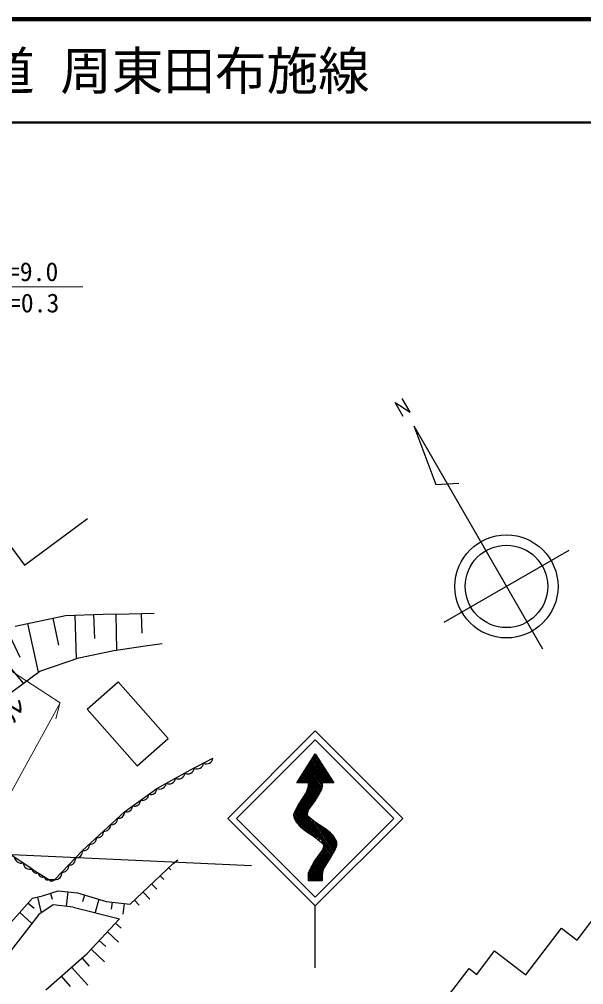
# Model space of a CAD drawing. Units: millimetres, scale not verified. Extents: x 40000 to 680000, y 20000 to 380000.
# Drawn here: x 235256 to 289999, y 286324 to 380000 of the extents above; entities that cross this region are included whole.
import ezdxf
from ezdxf.enums import TextEntityAlignment as Align

# ---------------------------------------------------------------- set-up
doc = ezdxf.new("R2010")
doc.units = ezdxf.units.MM
doc.header["$LTSCALE"] = 1000
for name, color, linetype, lineweight in [('M-BGD', 7, 'Continuous', 25), ('M-BMK-SRVR', 3, 'Continuous', 25), ('M-STR-HTXT', 7, 'Continuous', 13), ('M-STR-STRC', 7, 'Continuous', 25), ('M-TTL', 2, 'Continuous', 140), ('M-TTL-LINE', 7, 'Continuous', 50)]:
    doc.layers.add(name, color=color, linetype=linetype, lineweight=lineweight)
doc.layers.add('M-TTL-TXT', color=7, linetype='Continuous')
doc.styles.add('ＭＳ ゴシック', font='')
doc.styles.get('ＭＳ ゴシック').set_extended_font_data('MS Gothic')

msp = doc.modelspace()

# ---------------------------------------------------------------- linework, layer by layer
at = {"layer": 'M-BGD'}
for p, q in [((232844, 330973), (235768, 327037)), ((235768, 327037), (241864, 331566)), ((239730, 322156), (243377, 322265)), ((243377, 322265), (245899, 322307)), ((244613, 322291), (244687, 318800)), ((245899, 322307), (248322, 322370)), ((247086, 322344), (247126, 320433)), ((234842, 321113), (239730, 322156)), ((236064, 321374), (237075, 316636)), ((238508, 321895), (239070, 319263)), ((240642, 322183), (240768, 317957)), ((242465, 322238), (242534, 319919)), ((233971, 320918), (235301, 318092)), ((247457, 319199), (249107, 319444)), ((232402, 319399), (235638, 315580)), ((241032, 318047), (244410, 318760)), ((244410, 318760), (247457, 319199)), ((237240, 316759), (241032, 318047)), ((233749, 314161), (237240, 316759)), ((241851, 313054), (244854, 315697)), ((244854, 315697), (249683, 310212)), ((241851, 313054), (246681, 307569)), ((246681, 307569), (249683, 310212)), ((251869, 307180), (254038, 308295)), ((248601, 305367), (251869, 307180)), ((245456, 303112), (248601, 305367)), ((241372, 299339), (245456, 303112)), ((236494, 297547), (234546, 298848)), ((238704, 296539), (241372, 299339)), ((246012, 294137), (250166, 298071)), ((250166, 298071), (250638, 298455)), ((236494, 297547), (237683, 296793)), ((249751, 297678), (249938, 297480)), ((237683, 296793), (238125, 296519)), ((238125, 296519), (238704, 296539)), ((248089, 296104), (248580, 295586)), ((248920, 296891), (249259, 296533)), ((237498, 294931), (239034, 295429)), ((238266, 295180), (238445, 294627)), ((239034, 295429), (240893, 295222)), ((239963, 295326), (239809, 293938)), ((240893, 295222), (243674, 294412)), ((247258, 295317), (247900, 294639)), ((231550, 289148), (236545, 294713)), ((236129, 294249), (236697, 293739)), ((236545, 294713), (237498, 294931)), ((237021, 294822), (237370, 293300)), ((241588, 295020), (241393, 294350)), ((242979, 294615), (242603, 293324)), ((243674, 294412), (246012, 294137)), ((244259, 294343), (244176, 293644)), ((245428, 294206), (245304, 293158)), ((246428, 294530), (246878, 294054)), ((235296, 293322), (236462, 292275)), ((238537, 294084), (237134, 293141)), ((240490, 293859), (238537, 294084)), ((240490, 293859), (244987, 292719)), ((237134, 293141), (233055, 287884)), ((244987, 292719), (241830, 289363)), ((244592, 292299), (245122, 291802)), ((289362, 290660), (291084, 292919)), ((243803, 291461), (244888, 290440)), ((284380, 287290), (287835, 291824)), ((287835, 291824), (289362, 290660)), ((243014, 290622), (243644, 290029)), ((242225, 289783), (243533, 288552)), ((279630, 287327), (281358, 289594)), ((281358, 289594), (284380, 287290)), ((237822, 285820), (241830, 289363)), ((241329, 288920), (242021, 288138)), ((240327, 288034), (241893, 286264)), ((275292, 283202), (278875, 287903)), ((278875, 287903), (279630, 287327)), ((239325, 287148), (240199, 286161))]:
    msp.add_line(p, q, dxfattribs=at)
for centre, radius, start, end in [((253393, 308408), 655, 246.48567, 350.13184), ((251581, 307431), 655, 246.48567, 350.13184), ((252487, 307919), 655, 246.48567, 350.13184), ((249769, 306455), 655, 246.48567, 350.13184), ((250675, 306943), 655, 246.48567, 350.13184), ((248863, 305967), 655, 246.48567, 350.13184), ((247211, 304816), 605, 252.50966, 358.76985), ((247997, 305380), 605, 252.50966, 358.76985), ((245638, 303689), 605, 252.50966, 358.76985), ((246424, 304253), 605, 252.50966, 358.76985), ((244880, 303053), 579, 259.60063, 5.86083), ((243519, 301795), 579, 259.60063, 5.86083), ((244200, 302424), 579, 259.60063, 5.86083), ((242838, 301166), 579, 259.60063, 5.86083), ((241477, 299909), 579, 259.60063, 5.86083), ((242157, 300538), 579, 259.60063, 5.86083), ((240776, 299239), 604, 263.24883, 9.50905), ((235438, 298796), 678, 184.53394, 286.23618), ((236304, 298198), 678, 184.53394, 286.23618), ((239442, 297839), 604, 263.24883, 9.50905), ((240109, 298539), 604, 263.24883, 9.50905), ((236933, 297582), 440, 184.49451, 290.75473), ((237528, 297205), 440, 184.49451, 290.75473), ((238775, 297139), 604, 263.24883, 9.50905), ((238007, 296821), 325, 185.02838, 291.28857), ((238407, 296746), 362, 218.88498, 325.14519)]:
    msp.add_arc(centre, radius, start, end, dxfattribs=at)
at = {"layer": 'M-BMK-SRVR'}
for p, q in [((273175, 341866), (272393, 343204)), ((272479, 341470), (271708, 342806)), ((271708, 342806), (273175, 341866)), ((273508, 340561), (275642, 334865)), ((273508, 340561), (286008, 318910)), ((275642, 334865), (277874, 334999)), ((288570, 328472), (276446, 321472))]:
    msp.add_line(p, q, dxfattribs=at)
for radius in [5000, 4000]:
    msp.add_circle((282508, 324972), radius, dxfattribs=at)
at = {"layer": 'M-STR-HTXT'}
for p, q in [((225175, 354053), (241424, 354053)), ((230505, 319318), (239213, 313682)), ((239209, 313674), (224470, 286848)), ((239181, 313624), (238788, 312116))]:
    msp.add_line(p, q, dxfattribs=at)
at = {"layer": 'M-STR-STRC'}
for p, q in [((255476, 302459), (263962, 310944)), ((263962, 310095), (256325, 302459)), ((263962, 310944), (272447, 302459)), ((271598, 302459), (263962, 310095)), ((262162, 305922), (263962, 308722)), ((263653, 308241), (265144, 305922)), ((263730, 308361), (265298, 305922)), ((263807, 308481), (265453, 305922)), ((263884, 308602), (265607, 305922)), ((263962, 308722), (265762, 305922)), ((263034, 307279), (264490, 305015)), ((263112, 307400), (264553, 305158)), ((263189, 307520), (264610, 305310)), ((263266, 307640), (264649, 305489)), ((263344, 307760), (264667, 305702)), ((263421, 307880), (264680, 305922)), ((263498, 308001), (264834, 305922)), ((263575, 308121), (264989, 305922)), ((262494, 306438), (262825, 305922)), ((262571, 306558), (262980, 305922)), ((262648, 306678), (263134, 305922)), ((262725, 306799), (264190, 304521)), ((262803, 306919), (264269, 304638)), ((262880, 307039), (264345, 304760)), ((262957, 307159), (264420, 304884)), ((263262, 305922), (262162, 305922)), ((262184, 305957), (262207, 305922)), ((262262, 306077), (262362, 305922)), ((262339, 306198), (262516, 305922)), ((262416, 306318), (262671, 305922)), ((263255, 305495), (264026, 304295)), ((263265, 305719), (264110, 304404)), ((265762, 305922), (264662, 305922)), ((262817, 304493), (263444, 303517)), ((262893, 304615), (263523, 303634)), ((262968, 304738), (263605, 303748)), ((263041, 304865), (263687, 303861)), ((263108, 305002), (263772, 303969)), ((263166, 305152), (263857, 304077)), ((263219, 305310), (263941, 304186)), ((262167, 303580), (264098, 300577)), ((262247, 303697), (264369, 300395)), ((262328, 303811), (265556, 298789)), ((262410, 303923), (265635, 298907)), ((262491, 304038), (263199, 302936)), ((262572, 304153), (263237, 303118)), ((262654, 304265), (263297, 303265)), ((262737, 304376), (263369, 303393)), ((261866, 302847), (262796, 301401)), ((261876, 302590), (262449, 301699)), ((261903, 303029), (263084, 301192)), ((261959, 303183), (263355, 301011)), ((262023, 303324), (263607, 300859)), ((262092, 303456), (263851, 300720)), ((263962, 293973), (255476, 302459)), ((256325, 302459), (263962, 294822)), ((263608, 302300), (265711, 299028)), ((263873, 302128), (265788, 299149)), ((272447, 302459), (263962, 293973)), ((263962, 294822), (271598, 302459)), ((264115, 301993), (265862, 299275)), ((264369, 301838), (265929, 299412)), ((264630, 301672), (265988, 299559)), ((264908, 301481), (266037, 299725)), ((265209, 301253), (266060, 299928)), ((265596, 300891), (266006, 300253)), ((264769, 299773), (265475, 298675)), ((219435, 299659), (257763, 297881)), ((264285, 298843), (264922, 297853)), ((264369, 298953), (264994, 297981)), ((264451, 299066), (265074, 298097)), ((264530, 299183), (265151, 298217)), ((264605, 299308), (265230, 298335)), ((264674, 299440), (265312, 298448)), ((264732, 299590), (265393, 298561)), ((263620, 297955), (264588, 296448)), ((263702, 298068), (264651, 296591)), ((263783, 298181), (264638, 296852)), ((263865, 298295), (264652, 297071)), ((263949, 298404), (264684, 297261)), ((264035, 298511), (264729, 297431)), ((264119, 298621), (264789, 297578)), ((264202, 298732), (264854, 297717)), ((263251, 297086), (263661, 296448)), ((263288, 297269), (263815, 296448)), ((263343, 297424), (263970, 296448)), ((263405, 297568), (264125, 296448)), ((263474, 297701), (264279, 296448)), ((263545, 297830), (264434, 296448)), ((263236, 296869), (263506, 296448)), ((263243, 296617), (263352, 296448)), ((263262, 296448), (264662, 296448)), ((263962, 287973), (263962, 293973))]:
    msp.add_line(p, q, dxfattribs=at)
for points in [[(263262, 305922), (263262, 305548), (263090, 304968), (262372, 303878), (261867, 302857), (261879, 302583), (262099, 302098), (262515, 301637), (263056, 301211), (263861, 300713), (264737, 299999), (264765, 299716), (264657, 299405), (263896, 298338), (263264, 297158), (263262, 296448)], [(264662, 296448), (264649, 297050), (264772, 297536), (265449, 298639), (266057, 299840), (266044, 300114), (265831, 300600), (265426, 301063), (264898, 301493), (263978, 302073), (263247, 302673), (263202, 302831), (263315, 303292), (263938, 304180), (264625, 305358), (264662, 305922)]]:
    msp.add_lwpolyline(points, dxfattribs=at)
at = {"layer": 'M-TTL'}
msp.add_line((680000, 380000), (40000, 380000), dxfattribs=at)
at = {"layer": 'M-TTL-LINE'}
msp.add_line((40000, 370000), (680000, 370000), dxfattribs=at)

# ---------------------------------------------------------------- texts
at = {"layer": 'M-STR-HTXT', "style": 'ＭＳ ゴシック'}
for s, p in [('函渠\u3000L=9.0', (225307, 354046)), ('W=0.3 H=0.3', (225424, 351009))]:
    msp.add_text(s, height=1833, dxfattribs=at).set_placement(p, align=Align.BOTTOM_LEFT)
msp.add_text('ガードレール', height=1833, rotation=59.6, dxfattribs=at).set_placement((228841, 300475), align=Align.BOTTOM_LEFT)
at = {"layer": 'M-TTL-TXT', "style": 'ＭＳ ゴシック'}
msp.add_text('一般県道 周東田布施線', height=3666, dxfattribs=at).set_placement((216734, 375000), align=Align.MIDDLE_LEFT)

doc.saveas('drawing.dxf')
